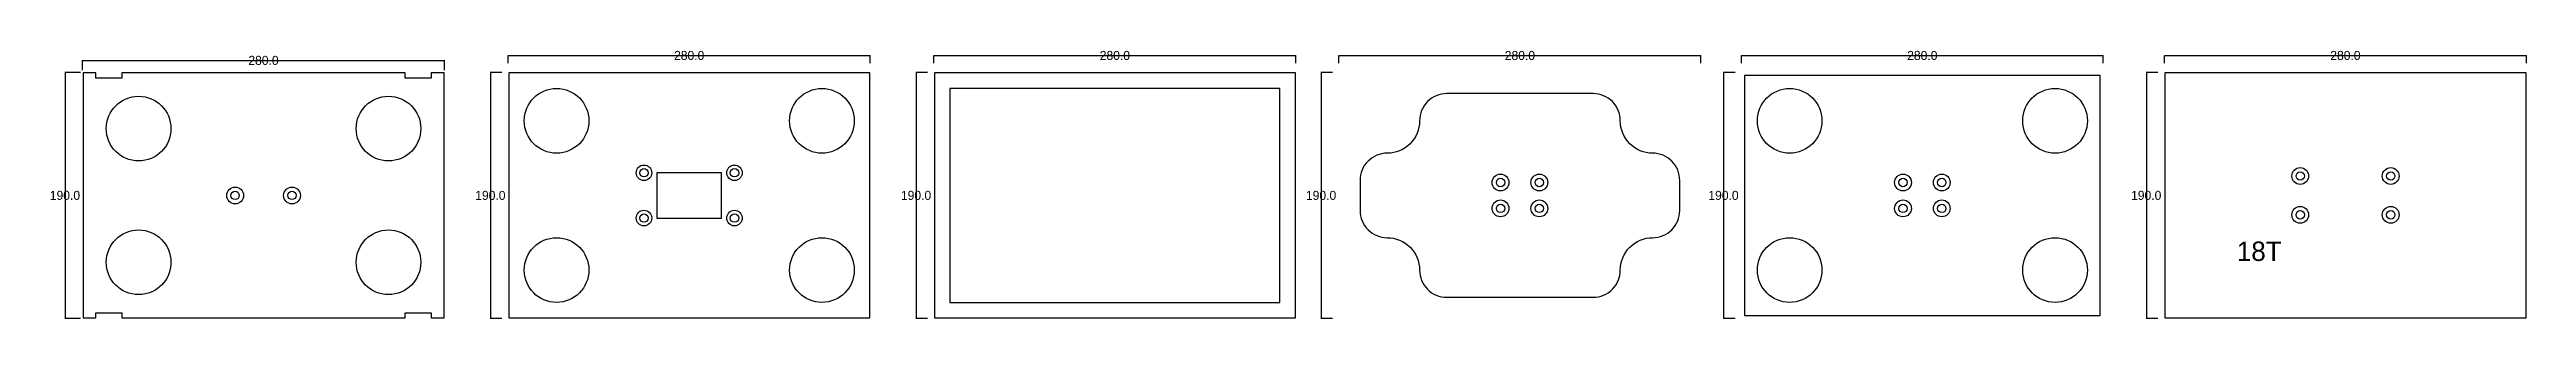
# Model space of a CAD drawing. Header units: millimetres. Extents: x 374 to 2290, y 284 to 492.
import ezdxf

# ---------------------------------------------------------------- set-up
doc = ezdxf.new("R2010")
doc.units = ezdxf.units.MM
for name, color, linetype in [('TEXT', 3, 'Continuous'), ('볼트 구멍', 7, 'Continuous'), ('치구', 7, 'Continuous'), ('치수', 7, 'Continuous')]:
    doc.layers.add(name, color=color, linetype=linetype)
doc.dimstyles.get("Standard").update_dxf_attribs({"dimtxt": 7, "dimasz": 0.18, "dimexe": 0.18, "dimexo": 0.0625, "dimgap": 0.09, "dimtad": 0, "dimtih": 1, "dimtoh": 1, "dimdec": 1, "dimzin": 0, "dimdsep": 46, "dimtxsty": 'Standard', "dimcen": 0.09, "dimadec": 0, "dimazin": 0, "dimtfac": 1, "dimtdec": 1, "dimtofl": 0, "dimtmove": 0, "dimatfit": 3, "dimfxl": 0, "dimtolj": 1, "dimtzin": 0, "dimarcsym": 0})

# ---------------------------------------------------------------- blocks, each defined once
blk = doc.blocks.new('*D2')
at = {"color": 0, "lineweight": -2}
for p, q in [((1053.1, 474), (1044.1, 474)), ((1044.2, 474), (1044.2, 284)), ((1053.1, 284), (1044.1, 284))]:
    blk.add_line(p, q, dxfattribs=at)
for points in [[(1044.2, 474), (1044.3, 473.8), (1044.2, 473.8)], [(1044.2, 284), (1044.2, 284.2), (1044.3, 284.2)]]:
    blk.add_solid(points)
at = {"layer": 'Defpoints'}
for p in [(1044.2, 474), (1053.2, 474), (1044.2, 284), (1053.2, 284)]:
    blk.add_point(p, dxfattribs=at)
at = {"insert": (1044.2, 379), "char_height": 7, "attachment_point": 5}
blk.add_mtext('190.0', dxfattribs=at)
blk = doc.blocks.new('*D4')
at = {"color": 0, "lineweight": -2}
for p, q in [((397.9, 474), (385.7, 474)), ((385.9, 474), (385.9, 284)), ((397.9, 284), (385.7, 284))]:
    blk.add_line(p, q, dxfattribs=at)
for points in [[(385.9, 474), (385.9, 473.8), (385.9, 473.8)], [(385.9, 284), (385.9, 284.2), (385.9, 284.2)]]:
    blk.add_solid(points)
at = {"layer": 'Defpoints'}
for p in [(385.9, 474), (398, 474), (385.9, 284), (398, 284)]:
    blk.add_point(p, dxfattribs=at)
at = {"insert": (385.8, 379), "char_height": 7, "attachment_point": 5}
blk.add_mtext('190.0', dxfattribs=at)
blk = doc.blocks.new('*D5')
at = {"color": 0, "lineweight": -2}
for p, q in [((723.8, 474), (714.8, 474)), ((714.9, 474), (714.9, 284)), ((723.8, 284), (714.8, 284))]:
    blk.add_line(p, q, dxfattribs=at)
for points in [[(714.9, 474), (715, 473.8), (714.9, 473.8)], [(714.9, 284), (714.9, 284.2), (715, 284.2)]]:
    blk.add_solid(points)
at = {"layer": 'Defpoints'}
for p in [(714.9, 474), (723.9, 474), (714.9, 284), (723.9, 284)]:
    blk.add_point(p, dxfattribs=at)
at = {"insert": (714.9, 379), "char_height": 7, "attachment_point": 5}
blk.add_mtext('190.0', dxfattribs=at)
blk = doc.blocks.new('*D9')
at = {"color": 0, "lineweight": -2}
for p, q in [((399.4, 475.9), (399.4, 483.4)), ((399.4, 483.2), (679.4, 483.2)), ((679.4, 475.9), (679.4, 483.4))]:
    blk.add_line(p, q, dxfattribs=at)
for points in [[(399.4, 483.2), (399.6, 483.3), (399.6, 483.2)], [(679.4, 483.2), (679.3, 483.2), (679.3, 483.3)]]:
    blk.add_solid(points)
at = {"layer": 'Defpoints'}
for p in [(399.4, 483.2), (679.4, 483.2), (399.4, 475.8), (679.4, 475.8)]:
    blk.add_point(p, dxfattribs=at)
at = {"insert": (539.4, 483.3), "char_height": 7, "attachment_point": 5}
blk.add_mtext('280.0', dxfattribs=at)
blk = doc.blocks.new('*D12')
at = {"color": 0, "lineweight": -2}
for p, q in [((728.7, 481.2), (728.7, 487.2)), ((728.7, 487), (1008.7, 487)), ((1008.7, 481.2), (1008.7, 487.2))]:
    blk.add_line(p, q, dxfattribs=at)
for points in [[(728.7, 487), (728.9, 487), (728.9, 487)], [(1008.7, 487), (1008.6, 487), (1008.6, 487)]]:
    blk.add_solid(points)
at = {"layer": 'Defpoints'}
for p in [(728.7, 487), (728.7, 481.1), (1008.7, 487), (1008.7, 481.1)]:
    blk.add_point(p, dxfattribs=at)
at = {"insert": (868.7, 487.1), "char_height": 7, "attachment_point": 5}
blk.add_mtext('280.0', dxfattribs=at)
blk = doc.blocks.new('*D13')
at = {"color": 0, "lineweight": -2}
for p, q in [((1058, 481.2), (1058, 487.2)), ((1058, 487), (1338, 487)), ((1338, 481.2), (1338, 487.2))]:
    blk.add_line(p, q, dxfattribs=at)
for points in [[(1058, 487), (1058.2, 487), (1058.2, 487)], [(1338, 487), (1337.9, 487), (1337.9, 487)]]:
    blk.add_solid(points)
at = {"layer": 'Defpoints'}
for p in [(1058, 487), (1058, 481.1), (1338, 487), (1338, 481.1)]:
    blk.add_point(p, dxfattribs=at)
at = {"insert": (1198, 487.1), "char_height": 7, "attachment_point": 5}
blk.add_mtext('280.0', dxfattribs=at)
blk = doc.blocks.new('*D14')
at = {"color": 0, "lineweight": -2}
for p, q in [((1677.7, 474), (1668.7, 474)), ((1668.8, 474), (1668.8, 284)), ((1677.7, 284), (1668.7, 284))]:
    blk.add_line(p, q, dxfattribs=at)
for points in [[(1668.8, 474), (1668.9, 473.8), (1668.8, 473.8)], [(1668.8, 284), (1668.8, 284.2), (1668.9, 284.2)]]:
    blk.add_solid(points)
at = {"layer": 'Defpoints'}
for p in [(1668.8, 474), (1677.8, 474), (1668.8, 284), (1677.8, 284)]:
    blk.add_point(p, dxfattribs=at)
at = {"insert": (1668.8, 379), "char_height": 7, "attachment_point": 5}
blk.add_mtext('190.0', dxfattribs=at)
blk = doc.blocks.new('*D15')
at = {"color": 0, "lineweight": -2}
for p, q in [((2004.7, 474), (1995.7, 474)), ((1995.9, 474), (1995.9, 284)), ((2004.7, 284), (1995.7, 284))]:
    blk.add_line(p, q, dxfattribs=at)
for points in [[(1995.9, 474), (1995.9, 473.8), (1995.9, 473.8)], [(1995.9, 284), (1995.9, 284.2), (1995.9, 284.2)]]:
    blk.add_solid(points)
at = {"layer": 'Defpoints'}
for p in [(1995.9, 474), (2004.8, 474), (1995.9, 284), (2004.8, 284)]:
    blk.add_point(p, dxfattribs=at)
at = {"insert": (1995.8, 379), "char_height": 7, "attachment_point": 5}
blk.add_mtext('190.0', dxfattribs=at)
blk = doc.blocks.new('*D16')
at = {"color": 0, "lineweight": -2}
for p, q in [((1366.4, 474), (1357.4, 474)), ((1357.5, 474), (1357.5, 284)), ((1366.4, 284), (1357.4, 284))]:
    blk.add_line(p, q, dxfattribs=at)
for points in [[(1357.5, 474), (1357.6, 473.8), (1357.5, 473.8)], [(1357.5, 284), (1357.5, 284.2), (1357.6, 284.2)]]:
    blk.add_solid(points)
at = {"layer": 'Defpoints'}
for p in [(1357.5, 474), (1366.5, 474), (1357.5, 284), (1366.5, 284)]:
    blk.add_point(p, dxfattribs=at)
at = {"insert": (1357.5, 379), "char_height": 7, "attachment_point": 5}
blk.add_mtext('190.0', dxfattribs=at)
blk = doc.blocks.new('*D17')
at = {"color": 0, "lineweight": -2}
for p, q in [((1371.3, 481.2), (1371.3, 487.2)), ((1371.3, 487), (1651.3, 487)), ((1651.3, 481.2), (1651.3, 487.2))]:
    blk.add_line(p, q, dxfattribs=at)
for points in [[(1371.3, 487), (1371.5, 487), (1371.5, 487)], [(1651.3, 487), (1651.2, 487), (1651.2, 487)]]:
    blk.add_solid(points)
at = {"layer": 'Defpoints'}
for p in [(1371.3, 487), (1371.3, 481.1), (1651.3, 487), (1651.3, 481.1)]:
    blk.add_point(p, dxfattribs=at)
at = {"insert": (1511.3, 487.1), "char_height": 7, "attachment_point": 5}
blk.add_mtext('280.0', dxfattribs=at)
blk = doc.blocks.new('*D18')
at = {"color": 0, "lineweight": -2}
for p, q in [((1682.6, 481.2), (1682.6, 487.2)), ((1682.6, 487), (1962.6, 487)), ((1962.6, 481.2), (1962.6, 487.2))]:
    blk.add_line(p, q, dxfattribs=at)
for points in [[(1682.6, 487), (1682.8, 487), (1682.8, 487)], [(1962.6, 487), (1962.5, 487), (1962.5, 487)]]:
    blk.add_solid(points)
at = {"layer": 'Defpoints'}
for p in [(1682.6, 487), (1682.6, 481.1), (1962.6, 487), (1962.6, 481.1)]:
    blk.add_point(p, dxfattribs=at)
at = {"insert": (1822.6, 487.1), "char_height": 7, "attachment_point": 5}
blk.add_mtext('280.0', dxfattribs=at)
blk = doc.blocks.new('*D19')
at = {"color": 0, "lineweight": -2}
for p, q in [((2009.9, 481.2), (2009.9, 487.2)), ((2009.9, 487), (2289.9, 487)), ((2289.9, 481.2), (2289.9, 487.2))]:
    blk.add_line(p, q, dxfattribs=at)
for points in [[(2009.9, 487), (2010.1, 487), (2010.1, 487)], [(2289.9, 487), (2289.8, 487), (2289.8, 487)]]:
    blk.add_solid(points)
at = {"layer": 'Defpoints'}
for p in [(2009.9, 487), (2009.9, 481.1), (2289.9, 487), (2289.9, 481.1)]:
    blk.add_point(p, dxfattribs=at)
at = {"insert": (2149.9, 487.1), "char_height": 7, "attachment_point": 5}
blk.add_mtext('280.0', dxfattribs=at)

msp = doc.modelspace()

# ---------------------------------------------------------------- linework, layer by layer
at = {"layer": '볼트 구멍', "color": 3}
msp.add_lwpolyline([(893.74, 361.5), (893.74, 396.5), (843.74, 396.5), (843.74, 361.5)], close=True, dxfattribs=at)
at = {"layer": '볼트 구멍', "color": 6}
for centre, radius in [((833.74, 396.5), 6), ((903.74, 396.5), 6), ((1496.34, 389), 6.5), ((1526.34, 389), 6.5), ((1807.64, 389), 6.5), ((1837.64, 389), 6.5), ((2114.94, 394), 6.5), ((2184.94, 394), 6.5), ((833.74, 361.5), 6), ((903.74, 361.5), 6), ((1496.34, 369), 6.5), ((1526.34, 369), 6.5), ((1807.64, 369), 6.5), ((1837.64, 369), 6.5), ((2114.94, 364), 6.5), ((2184.94, 364), 6.5)]:
    msp.add_circle(centre, radius, dxfattribs=at)
at = {"layer": '볼트 구멍', "color": 2}
for centre in [(517.44, 379), (561.44, 379)]:
    msp.add_circle(centre, 6.5, dxfattribs=at)
at = {"layer": '볼트 구멍', "color": 3}
for centre in [(833.74, 396.5), (903.74, 396.5), (1496.34, 389), (1526.34, 389), (1807.64, 389), (1837.64, 389), (2114.94, 394), (2184.94, 394), (517.44, 379), (561.44, 379), (833.74, 361.5), (903.74, 361.5), (1496.34, 369), (1526.34, 369), (1807.64, 369), (1837.64, 369), (2114.94, 364), (2184.94, 364)]:
    msp.add_circle(centre, 3.25, dxfattribs=at)
at = {"layer": '치구'}
for points in [[(399.79, 284.35), (409.79, 284.35), (409.79, 288.35), (429.79, 288.35), (429.79, 284.35), (649.09, 284.35), (649.09, 288.35), (669.09, 288.35), (669.09, 284.35), (679.09, 284.35), (679.09, 473.65), (669.09, 473.65), (669.09, 469.65), (649.09, 469.65), (649.09, 473.65), (429.79, 473.65), (429.79, 469.65), (409.79, 469.65), (409.79, 473.65), (399.79, 473.65)], [(729.09, 473.65), (729.09, 284.35), (1008.39, 284.35), (1008.39, 473.65)], [(1337.69, 284.35), (1337.69, 473.65), (1058.39, 473.65), (1058.39, 284.35)], [(1070.39, 296.35), (1325.69, 296.35), (1325.69, 461.65), (1070.39, 461.65)], [(1684.99, 471.65), (1684.99, 286.35), (1960.29, 286.35), (1960.29, 471.65)], [(2010.29, 473.65), (2010.29, 284.35), (2289.59, 284.35), (2289.59, 473.65)]]:
    msp.add_lwpolyline(points, close=True, dxfattribs=at)
msp.add_lwpolyline([(1387.69, 367.35, 0.4142136), (1408.69, 346.35, -0.4142136), (1433.69, 321.35, 0.4142136), (1454.69, 300.35), (1567.99, 300.35, 0.4142136), (1588.99, 321.35, -0.4142136), (1613.99, 346.35, 0.4142136), (1634.99, 367.35), (1634.99, 390.65, 0.4142136), (1613.99, 411.65, -0.4142136), (1588.99, 436.65, 0.4142136), (1567.99, 457.65), (1454.69, 457.65, 0.4142136), (1433.69, 436.65, -0.4142136), (1408.69, 411.65, 0.4142136), (1387.69, 390.65)], format="xyb", close=True, dxfattribs=at)
for centre in [(766.09, 436.65), (971.39, 436.65), (1719.99, 436.65), (1925.29, 436.65), (442.79, 430.65), (636.09, 430.65), (442.79, 327.35), (636.09, 327.35), (766.09, 321.35), (971.39, 321.35), (1719.99, 321.35), (1925.29, 321.35)]:
    msp.add_circle(centre, 25, dxfattribs=at)

# ---------------------------------------------------------------- texts
at = {"layer": 'TEXT', "color": 1}
msp.add_text('18T', height=15, dxfattribs=at).set_placement((2065.95, 328.39))

# ---------------------------------------------------------------- dimensions: what is measured, and where the dimension line sits
at = {"layer": '치수', "color": 4, "linetype": 'Continuous'}
for base, p1, p2, picture, middle in [((679.44, 483.22), (399.44, 475.83), (679.44, 475.83), '*D9', (539.44, 483.31)), ((1008.74, 486.99), (728.74, 481.11), (1008.74, 481.11), '*D12', (868.74, 487.08)), ((1338.04, 486.99), (1058.04, 481.11), (1338.04, 481.11), '*D13', (1198.04, 487.08)), ((1651.34, 486.99), (1371.34, 481.11), (1651.34, 481.11), '*D17', (1511.34, 487.08)), ((1962.64, 486.99), (1682.64, 481.11), (1962.64, 481.11), '*D18', (1822.64, 487.08)), ((2289.94, 486.99), (2009.94, 481.11), (2289.94, 481.11), '*D19', (2149.94, 487.08))]:
    dim = msp.add_linear_dim(base=base, p1=p1, p2=p2, dimstyle='Standard', override={"dimtxt": 5}, dxfattribs=at)
    dim.commit()
    dim.dimension.update_dxf_attribs({"geometry": picture, "text_midpoint": middle})
for base, p1, p2, picture, middle in [((385.91, 284), (397.98, 474), (397.98, 284), '*D4', (385.82, 379)), ((714.95, 284), (723.85, 474), (723.85, 284), '*D5', (714.86, 379)), ((1044.25, 284), (1053.15, 474), (1053.15, 284), '*D2', (1044.16, 379)), ((1357.55, 284), (1366.45, 474), (1366.45, 284), '*D16', (1357.46, 379)), ((1668.85, 284), (1677.75, 474), (1677.75, 284), '*D14', (1668.76, 379)), ((1995.9, 284), (2004.8, 474), (2004.8, 284), '*D15', (1995.81, 379))]:
    dim = msp.add_linear_dim(base=base, p1=p1, p2=p2, angle=90, dimstyle='Standard', override={"dimtxt": 5}, dxfattribs=at)
    dim.commit()
    dim.dimension.update_dxf_attribs({"geometry": picture, "text_midpoint": middle})

doc.saveas('drawing.dxf')
